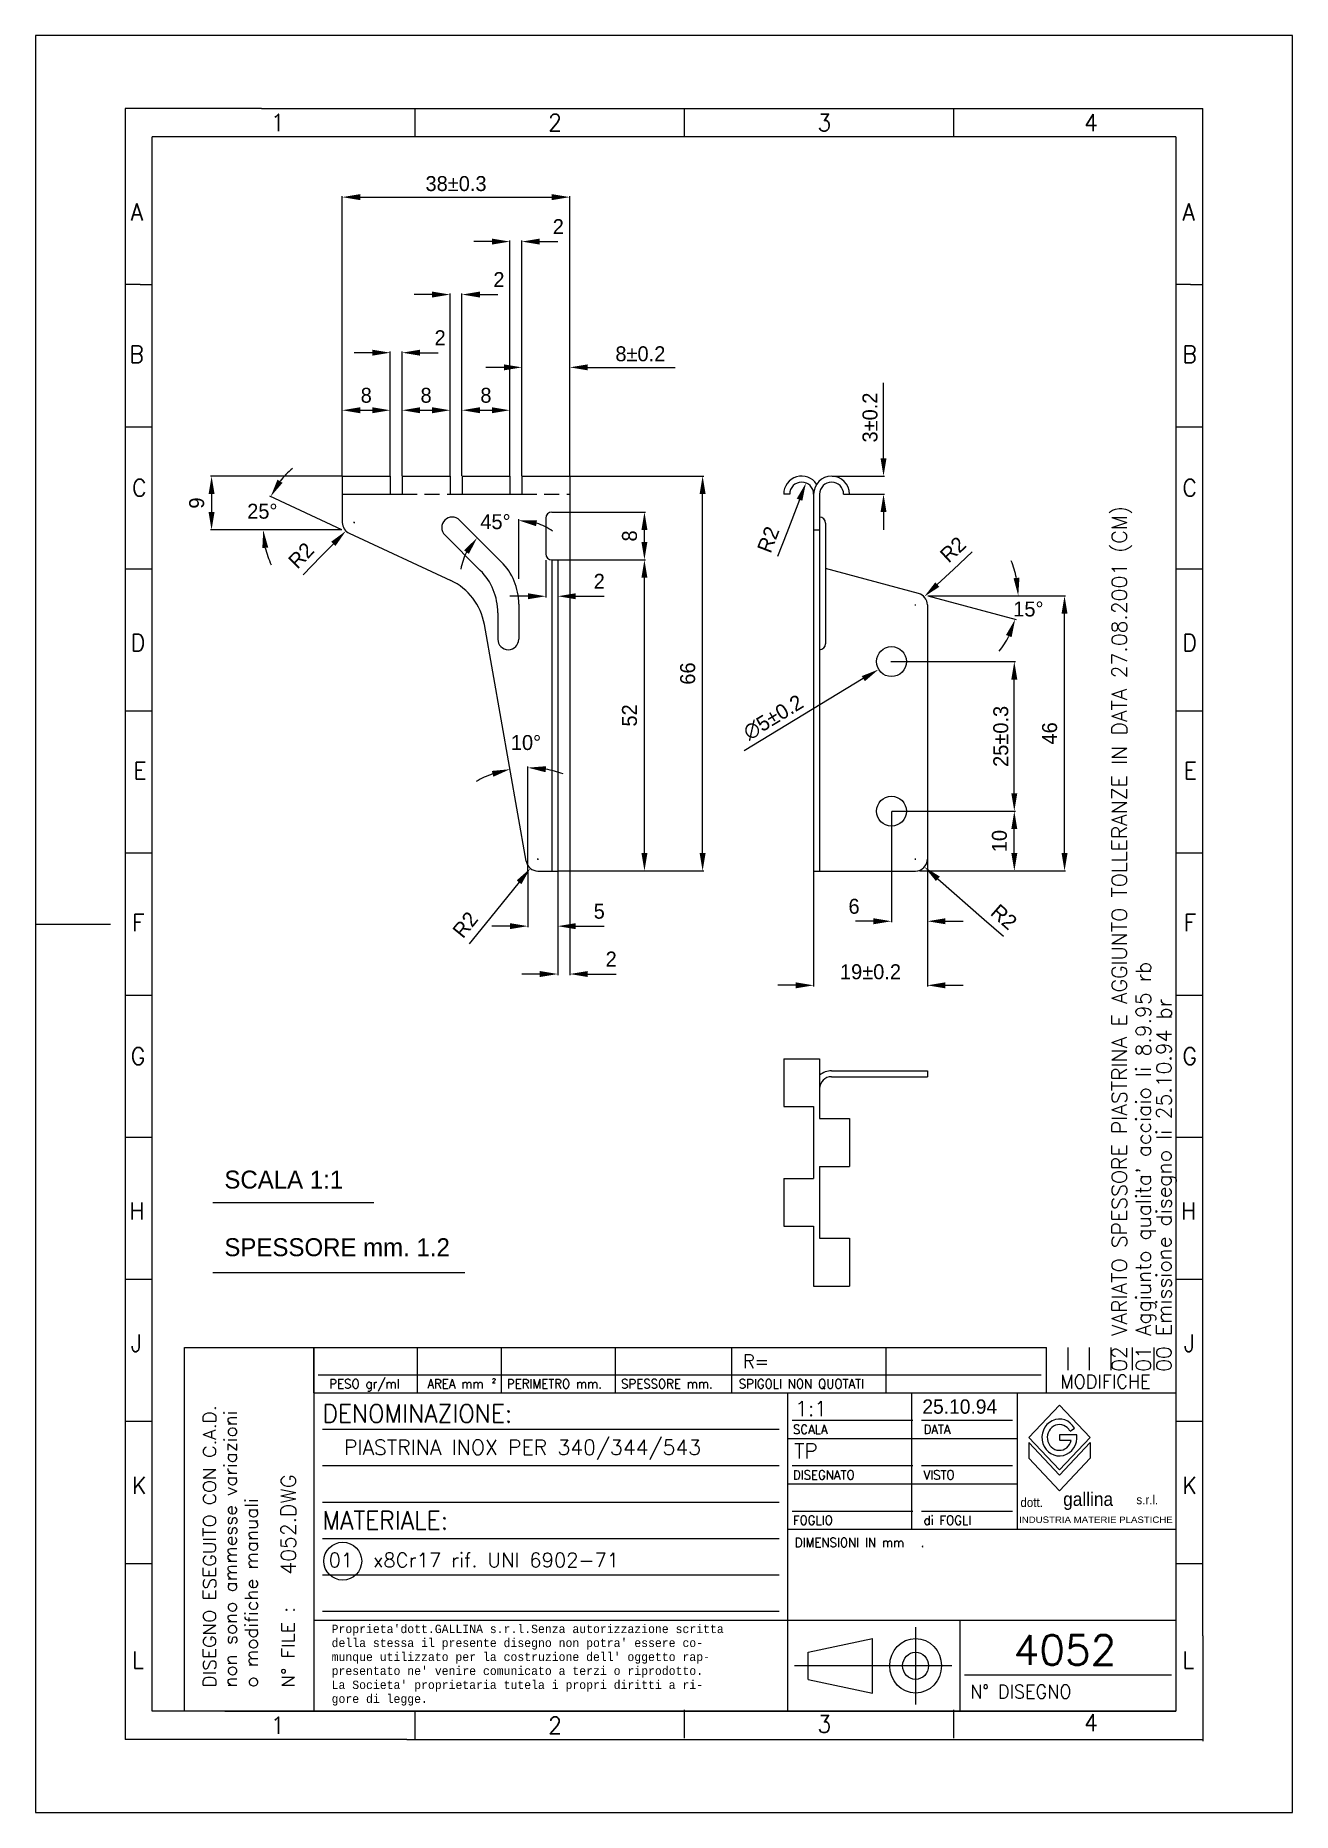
# Model space of a CAD drawing. Extents: x 0 to 210, y 0 to 297.
import ezdxf
from ezdxf.enums import TextEntityAlignment as Align

# ---------------------------------------------------------------- set-up
doc = ezdxf.new("R2010")
doc.units = 0
doc.header["$LTSCALE"] = 10
doc.header["$MEASUREMENT"] = 0
doc.linetypes.add('HIDDEN', pattern=[0.375, 0.25, -0.125])
doc.layers.get('0').update_dxf_attribs({"linetype": 'CONTINUOUS'})
doc.layers.get('DEFPOINTS').update_dxf_attribs({"linetype": 'CONTINUOUS'})
doc.layers.add('Q', color=2, linetype='CONTINUOUS')
doc.layers.add('TAB', color=2, linetype='CONTINUOUS')
doc.styles.add('MONOTXT', font='monotxt')
doc.styles.add('ROMANS', font='romans')
doc.dimstyles.get("Standard").update_dxf_attribs({"dimtxt": 2.5, "dimasz": 3, "dimexe": 0.18, "dimexo": 0.0625, "dimgap": 0.09, "dimtad": 1, "dimdec": 4, "dimdsep": 46, "dimtxsty": 'Standard', "dimcen": 0.09, "dimadec": 0, "dimazin": 0, "dimtfac": 0.072, "dimtdec": 4, "dimtofl": 0, "dimtmove": 0, "dimatfit": 3, "dimfxl": 0, "dimtolj": 1, "dimtzin": 0, "dimarcsym": 0})

# ---------------------------------------------------------------- blocks, each defined once
blk = doc.blocks.new('TABGALM')
for p, q in [((-230, 0), (-230, 80)), ((-230, 80), (-200, 80)), ((-200, 80), (-200, 0)), ((0, 80), (0, 0)), ((0, 0), (-230, 0))]:
    blk.add_line(p, q)
at = {"layer": 'TAB'}
for p, q in [((-200, 80), (-30, 80)), ((-200, 70), (-200, 79.93)), ((-175.98, 70), (-175.98, 80)), ((-156.49, 70), (-156.49, 80)), ((-130.04, 70), (-130.04, 80)), ((-103.01, 70), (-103.01, 80)), ((-67.2, 70), (-67.2, 80)), ((-30, 70), (-30, 80)), ((-30, 70), (-30, 80)), ((-25, 75), (-25, 80)), ((-20, 75), (-20, 80)), ((-15, 75), (-15, 80)), ((-10, 75), (-10, 80)), ((-5, 75), (-5, 80)), ((-199, 74), (-31.19, 74)), ((-200, 70), (-30, 70)), ((-200, 70), (0, 70)), ((-90, 0), (-90, 70)), ((-61.25, 40), (-61.25, 70)), ((-36.73, 40), (-36.73, 70)), ((-89, 64), (-61, 64)), ((-59, 64), (-37.91, 64)), ((-198, 62), (-92, 62)), ((-90, 60), (-36.91, 60)), ((-34.11, 60.2), (-26.99, 53.08)), ((-34.11, 59.06), (-34.11, 55.62)), ((-34.11, 59.06), (-26.99, 51.93)), ((-22.94, 60.75), (-26.99, 60.75)), ((-26.99, 60.75), (-26.99, 59.65)), ((-26.99, 53.08), (-19.86, 60.2)), ((-24.23, 59.54), (-26.99, 59.54)), ((-26.99, 51.93), (-19.86, 59.06)), ((-24.53, 61.62), (-23.48, 62.22)), ((-19.86, 59.06), (-19.86, 55.62)), ((-34.11, 55.62), (-26.99, 48.5)), ((-26.99, 48.5), (-19.86, 55.62)), ((-198, 54), (-92, 54)), ((-89, 54), (-61, 54)), ((-59, 54), (-37.91, 54)), ((-90, 50), (-36.91, 50)), ((-198, 46), (-92, 46)), ((-89, 44), (-61, 44)), ((-59, 44), (-37.91, 44)), ((-90, 40), (0, 40)), ((-198, 38), (-92, 38)), ((-198, 30), (-92, 30)), ((-200, 20), (0, 20)), ((-198, 22), (-92, 22)), ((-50, 0), (-50, 20)), ((-85.33, 13), (-70.33, 16)), ((-70.33, 4), (-70.33, 16)), ((-60.37, 18.5), (-60.37, 1.5)), ((-85.33, 7), (-85.33, 13)), ((-51.93, 10), (-88.43, 10)), ((-49, 8), (-1, 8)), ((-85.33, 7), (-70.33, 4))]:
    blk.add_line(p, q, dxfattribs=at)
blk.add_lwpolyline([(-26.99, 53.08), (-19.86, 60.2), (-26.99, 67.32), (-34.11, 60.2)], close=True, dxfattribs=at)
for radius in [6, 3]:
    blk.add_circle((-60.37, 10), radius, dxfattribs=at)
for radius, end in [(4.05, 7.7916), (2.83, 346.4143)]:
    blk.add_arc((-26.99, 60.2), radius, 29.9467, end, dxfattribs=at)
at = {"style": 'ROMANS'}
blk.add_text('R=', height=3, dxfattribs=at).set_placement((-100.4, 75.45))
at = {"layer": 'TAB'}
for s, height, style, p in [('PESO gr/ml', 2, 'ROMANS', (-196.41, 71)), ('AREA mm', 2, 'ROMANS', (-173.66, 71)), ('2', 1, 'ROMANS', (-158.64, 72.18)), ('PERIMETRO mm.', 2, 'ROMANS', (-155.19, 71)), ('SPESSORE mm.', 2, 'ROMANS', (-128.71, 71)), ('SPIGOLI NON QUOTATI', 2, 'ROMANS', (-101.41, 71)), ('MODIFICHE', 3, 'ROMANS', (-26.79, 71)), ('DENOMINAZIONE:', 4, 'ROMANS', (-198, 63.47)), ('SCALA', 2, 'ROMANS', (-88.83, 61)), ('DATA', 2, 'ROMANS', (-58.52, 61)), ('DISEGNATO', 2, 'ROMANS', (-88.83, 50.97)), ('VISTO', 2, 'ROMANS', (-58.52, 50.97)), ('MATERIALE:', 4, 'ROMANS', (-198, 39.96)), ('FOGLIO', 2, 'ROMANS', (-88.83, 41)), ('di FOGLI', 2, 'ROMANS', (-58.52, 41)), ('DIMENSIONI IN mm', 2, 'ROMANS', (-88.39, 36.11)), ('.', 2, 'ROMANS', (-59.16, 36.12)), ("della stessa il presente disegno non potra' essere co-", 1.8444, 'MONOTXT', (-195.88, 14.11)), ("Proprieta'dott.GALLINA s.r.l.Senza autorizzazione scritta", 1.8444, 'MONOTXT', (-195.88, 17.18)), ("munque utilizzato per la costruzione dell' oggetto rap-", 1.8444, 'MONOTXT', (-195.88, 11.03)), ("presentato ne' venire comunicato a terzi o riprodotto.", 1.8444, 'MONOTXT', (-195.88, 7.96)), ("La Societa' proprietaria tutela i propri diritti a ri-", 1.8444, 'MONOTXT', (-195.88, 4.88)), ('N%%D DISEGNO', 3, 'ROMANS', (-47.71, 2.82)), ('gore di legge.', 1.8444, 'MONOTXT', (-195.88, 1.81))]:
    blk.add_text(s, height=height, dxfattribs=dict(at, style=style)).set_placement(p)
at = {"layer": 'TAB', "style": 'ROMANS'}
for s, p in [('DISEGNO ESEGUITO CON C.A.D.', (-222.71, 5.19)), ('non sono ammesse variazioni', (-217.85, 5.19)), ('o modifiche manuali', (-212.99, 5.19)), ('N%%d FILE :', (-204.47, 5.19))]:
    blk.add_text(s, height=3, rotation=90, dxfattribs=at).set_placement(p)
at = {"layer": 'TAB'}
for s, height, p in [('dott.      ', 2, (-36.03, 44.91)), ('gallina', 3, (-26.13, 45.15)), ('s.r.l.  ', 2, (-9.12, 45.51))]:
    blk.add_text(s, height=height, dxfattribs=at).set_placement(p)
blk.add_text('INDUSTRIA MATERIE PLASTICHE', height=1.407, dxfattribs=at).set_placement((-36.35, 41.41), (-0.7, 41.41), align=Align.ALIGNED)
blk = doc.blocks.new('SQ-A4')
for p, q in [((30.25, 292), (5, 292)), ((10.25, 292), (5, 292)), ((5, 292), (5, 5)), ((30.25, 292), (205, 292)), ((58.75, 292), (58.75, 287)), ((108.75, 292), (108.75, 287)), ((158.75, 292), (158.75, 287)), ((205, 23.25), (205, 292)), ((10, 10), (10, 287)), ((200, 287), (10, 287)), ((200, 287), (200, 10)), ((7.75, 261), (5, 261)), ((7.75, 261), (10, 261)), ((202.75, 261), (200, 261)), ((202.75, 261), (205, 261)), ((5, 236), (10, 236)), ((200, 236), (205, 236)), ((5, 211), (10, 211)), ((200, 211), (205, 211)), ((5, 186), (10, 186)), ((200, 186), (205, 186)), ((5, 161), (10, 161)), ((200, 161), (205, 161)), ((5, 136), (10, 136)), ((200, 136), (205, 136)), ((5, 111), (10, 111)), ((200, 111), (205, 111)), ((5, 86), (10, 86)), ((5, 86), (9.75, 86)), ((200, 86), (205, 86)), ((5, 61), (10, 61)), ((200, 61), (205, 61)), ((5, 36), (10, 36)), ((200, 36), (205, 36)), ((205, 23.25), (205, 4.75)), ((23.5, 10), (10, 10)), ((23.5, 10), (200, 10)), ((58.75, 10), (58.75, 5)), ((108.75, 10.25), (108.75, 5.25)), ((158.75, 10.25), (158.75, 5.25)), ((47.75, 5), (5, 5)), ((57.25, 5), (47.75, 5)), ((57.25, 5), (205, 5))]:
    blk.add_line(p, q)
at = {"xscale": 0.8, "yscale": 0.8, "zscale": 0.8}
blk.add_blockref('TABGALM', (200, 10), dxfattribs=at)
at = {"layer": 'Q', "style": 'ROMANS'}
for s, p in [('1', (32, 288)), ('2', (83.5, 288)), ('3', (133.5, 288)), ('4', (183, 288)), ('A', (6, 272.25)), ('A', (201.25, 272.25)), ('B', (5.75, 247.25)), ('B', (201.25, 247.25)), ('C', (6.25, 223.75)), ('C', (201.25, 223.75)), ('D', (6, 196.5)), ('D', (201.25, 196.5)), ('E', (6.5, 174)), ('E', (201.5, 174)), ('F', (6.25, 147.25)), ('F', (201.5, 147.25)), ('G', (6, 123.75)), ('G', (201.25, 123.75)), ('H', (5.75, 96.5)), ('H', (201, 96.5)), ('J', (6, 73.25)), ('J', (201.5, 73.25)), ('K', (6.25, 48.25)), ('K', (201.25, 48.25)), ('L', (6.25, 17.5)), ('L', (201.25, 17.5)), ('4', (183, 6.5)), ('1', (32, 6)), ('2', (83.5, 6)), ('3', (133.5, 6.25))]:
    blk.add_text(s, height=3, dxfattribs=at).set_placement(p)
blk = doc.blocks.new('*D13')
at = {"color": 0, "linetype": 'ByBlock'}
blk.add_line((80.74, 209.49), (80.74, 219.45), dxfattribs=at)
for start, end in [(54.9065, 72.4533), (152.5513, 170.098)]:
    blk.add_arc((80.74, 209.43), 9.83, start, end, dxfattribs=at)
for points in [[(83.62, 218.31), (83.78, 219.3), (80.74, 219.27)], [(71.61, 214.26), (72.41, 213.67), (73.78, 216.39)]]:
    blk.add_solid(points, dxfattribs=at)
at = {"layer": 'DEFPOINTS', "color": 0, "linetype": 'ByBlock'}
for p in [(70.86, 219.31), (78.75, 219.06), (77.81, 212.36), (80.74, 205.29), (80.74, 199.41)]:
    blk.add_point(p, dxfattribs=at)
at = {"color": 0, "linetype": 'ByBlock'}
blk.add_text('45%%d', height=2.5, dxfattribs=at).set_placement((76.84, 219.06), align=Align.MIDDLE_CENTER)
blk = doc.blocks.new('*D12')
at = {"color": 0, "linetype": 'ByBlock'}
blk.add_line((82.25, 168.19), (82.25, 178.12), dxfattribs=at)
for start, end in [(109.9629, 119.9259), (70.0741, 80.0371)]:
    blk.add_arc((82.25, 160.67), 17.27, start, end, dxfattribs=at)
for points in [[(76.23, 177.39), (76.49, 176.42), (79.26, 177.68)], [(85.2, 177.18), (85.29, 178.18), (82.25, 177.94)]]:
    blk.add_solid(points, dxfattribs=at)
at = {"layer": 'DEFPOINTS', "color": 0, "linetype": 'ByBlock'}
for p in [(74.99, 201.9), (81.81, 177.94), (82.25, 168.13), (82.25, 160.67), (82.25, 160.67)]:
    blk.add_point(p, dxfattribs=at)
at = {"color": 0, "linetype": 'ByBlock'}
blk.add_text('10%%d', height=2.5, dxfattribs=at).set_placement((81.94, 182.14), align=Align.MIDDLE_CENTER)
blk = doc.blocks.new('*D11')
at = {"color": 0, "linetype": 'ByBlock'}
for p, q in [((89.25, 220.6), (89.25, 143.27)), ((87.25, 160.6), (87.25, 143.27)), ((84.25, 143.45), (81.25, 143.45)), ((92.25, 143.45), (95.25, 143.45)), ((95.25, 143.45), (97.01, 143.45))]:
    blk.add_line(p, q, dxfattribs=at)
for points in [[(84.25, 143.95), (84.25, 142.95), (87.25, 143.45)], [(92.25, 143.95), (92.25, 142.95), (89.25, 143.45)]]:
    blk.add_solid(points, dxfattribs=at)
at = {"layer": 'DEFPOINTS', "color": 0, "linetype": 'ByBlock'}
for p in [(89.25, 220.67), (87.25, 160.67), (89.25, 143.45)]:
    blk.add_point(p, dxfattribs=at)
at = {"color": 0, "linetype": 'ByBlock'}
blk.add_text('2', height=2.5, dxfattribs=at).set_placement((96.18, 145.95), align=Align.MIDDLE_CENTER)
blk = doc.blocks.new('*D10')
at = {"color": 0, "linetype": 'ByBlock'}
for p, q in [((82.25, 160.6), (82.25, 151.27)), ((87.25, 160.6), (87.25, 151.27)), ((79.25, 151.45), (76.25, 151.45)), ((90.25, 151.45), (93.25, 151.45)), ((93.25, 151.45), (95.01, 151.45))]:
    blk.add_line(p, q, dxfattribs=at)
for points in [[(79.25, 151.95), (79.25, 150.95), (82.25, 151.45)], [(90.25, 151.95), (90.25, 150.95), (87.25, 151.45)]]:
    blk.add_solid(points, dxfattribs=at)
at = {"layer": 'DEFPOINTS', "color": 0, "linetype": 'ByBlock'}
for p in [(82.25, 160.67), (87.25, 160.67), (87.25, 151.45)]:
    blk.add_point(p, dxfattribs=at)
at = {"color": 0, "linetype": 'ByBlock'}
blk.add_text('5', height=2.5, dxfattribs=at).set_placement((94.18, 153.95), align=Align.MIDDLE_CENTER)
blk = doc.blocks.new('*D9')
at = {"color": 0, "linetype": 'ByBlock'}
for p, q in [((85.25, 212.6), (85.25, 206.41)), ((87.25, 212.6), (87.25, 206.41)), ((82.25, 206.59), (79.25, 206.59)), ((90.25, 206.59), (93.25, 206.59)), ((93.25, 206.59), (95.01, 206.59))]:
    blk.add_line(p, q, dxfattribs=at)
for points in [[(82.25, 207.09), (82.25, 206.09), (85.25, 206.59)], [(90.25, 207.09), (90.25, 206.09), (87.25, 206.59)]]:
    blk.add_solid(points, dxfattribs=at)
at = {"layer": 'DEFPOINTS', "color": 0, "linetype": 'ByBlock'}
for p in [(85.25, 212.67), (87.25, 212.67), (87.25, 206.59)]:
    blk.add_point(p, dxfattribs=at)
at = {"color": 0, "linetype": 'ByBlock'}
blk.add_text('2', height=2.5, dxfattribs=at).set_placement((94.18, 209.09), align=Align.MIDDLE_CENTER)
blk = doc.blocks.new('*D27')
at = {"color": 0, "linetype": 'ByBlock'}
for p, q in [((51.25, 223.42), (51.25, 270.17)), ((54.25, 269.99), (86.25, 269.99)), ((89.25, 223.42), (89.25, 270.17))]:
    blk.add_line(p, q, dxfattribs=at)
for points in [[(54.25, 270.49), (54.25, 269.49), (51.25, 269.99)], [(86.25, 270.49), (86.25, 269.49), (89.25, 269.99)]]:
    blk.add_solid(points, dxfattribs=at)
at = {"layer": 'DEFPOINTS', "color": 0, "linetype": 'ByBlock'}
for p in [(89.25, 269.99), (51.25, 223.36), (89.25, 223.36)]:
    blk.add_point(p, dxfattribs=at)
at = {"color": 0, "linetype": 'ByBlock', "insert": (70.25, 272.24), "char_height": 2.5, "attachment_point": 5}
blk.add_mtext('\\A1;{38±0.3}', dxfattribs=at)
blk = doc.blocks.new('*D5')
at = {"color": 0, "linetype": 'ByBlock'}
for p, q in [((76.25, 251.06), (73.25, 251.06)), ((79.25, 211.92), (79.25, 251.24)), ((81.25, 211.92), (81.25, 251.24)), ((84.25, 251.06), (87.25, 251.06))]:
    blk.add_line(p, q, dxfattribs=at)
for points in [[(76.25, 251.56), (76.25, 250.56), (79.25, 251.06)], [(84.25, 251.56), (84.25, 250.56), (81.25, 251.06)]]:
    blk.add_solid(points, dxfattribs=at)
at = {"layer": 'DEFPOINTS', "color": 0, "linetype": 'ByBlock'}
for p in [(81.25, 251.06), (79.25, 211.86), (81.25, 211.86)]:
    blk.add_point(p, dxfattribs=at)
at = {"color": 0, "linetype": 'ByBlock'}
blk.add_text('2', height=2.5, dxfattribs=at).set_placement((87.34, 253.56), align=Align.MIDDLE_CENTER)
blk = doc.blocks.new('*D28')
at = {"color": 0, "linetype": 'ByBlock'}
for p, q in [((78.25, 241.54), (75.25, 241.54)), ((81.25, 223.42), (81.25, 241.72)), ((89.25, 223.42), (89.25, 241.72)), ((92.25, 241.54), (106.84, 241.54))]:
    blk.add_line(p, q, dxfattribs=at)
for points in [[(78.25, 242.04), (78.25, 241.04), (81.25, 241.54)], [(92.25, 242.04), (92.25, 241.04), (89.25, 241.54)]]:
    blk.add_solid(points, dxfattribs=at)
at = {"layer": 'DEFPOINTS', "color": 0, "linetype": 'ByBlock'}
for p in [(89.25, 241.54), (81.25, 223.36), (89.25, 223.36)]:
    blk.add_point(p, dxfattribs=at)
at = {"color": 0, "linetype": 'ByBlock', "insert": (101.05, 243.79), "char_height": 2.5, "attachment_point": 5}
blk.add_mtext('\\A1;{8±0.2}', dxfattribs=at)
blk = doc.blocks.new('*D15')
at = {"color": 0, "linetype": 'ByBlock'}
for p, q in [((51.2, 217.69), (39.12, 223.33)), ((51.19, 217.67), (37.86, 217.67))]:
    blk.add_line(p, q, dxfattribs=at)
for start, end in [(128.925, 141.9625), (193.0375, 206.075)]:
    blk.add_arc((51.25, 217.67), 13.21, start, end, dxfattribs=at)
for points in [[(41.27, 225.55), (40.42, 226.07), (39.28, 223.25)], [(37.89, 214.63), (38.88, 214.74), (38.04, 217.67)]]:
    blk.add_solid(points, dxfattribs=at)
at = {"layer": 'DEFPOINTS', "color": 0, "linetype": 'ByBlock'}
for p in [(38.66, 221.65), (51.25, 217.67), (51.25, 217.67), (55.77, 217.67), (69.36, 209.22)]:
    blk.add_point(p, dxfattribs=at)
at = {"color": 0, "linetype": 'ByBlock'}
blk.add_text('25%%d', height=2.5, dxfattribs=at).set_placement((37.89, 220.81), align=Align.MIDDLE_CENTER)
blk = doc.blocks.new('*D14')
at = {"color": 0, "linetype": 'ByBlock'}
for p, q in [((51.19, 226.67), (29.23, 226.67)), ((29.41, 223.67), (29.41, 220.67)), ((51.19, 217.67), (29.23, 217.67))]:
    blk.add_line(p, q, dxfattribs=at)
for points in [[(28.91, 223.67), (29.91, 223.67), (29.41, 226.67)], [(28.91, 220.67), (29.91, 220.67), (29.41, 217.67)]]:
    blk.add_solid(points, dxfattribs=at)
at = {"layer": 'DEFPOINTS', "color": 0, "linetype": 'ByBlock'}
for p in [(51.25, 226.67), (29.41, 217.67), (51.25, 217.67)]:
    blk.add_point(p, dxfattribs=at)
at = {"color": 0, "linetype": 'ByBlock'}
blk.add_text('9', height=2.5, rotation=90, dxfattribs=at).set_placement((26.91, 222.17), align=Align.MIDDLE_CENTER)
blk = doc.blocks.new('*D24')
at = {"color": 0, "linetype": 'ByBlock'}
for p, q in [((53.16, 218.94), (53.34, 218.94)), ((53.25, 218.85), (53.25, 219.03)), ((49.76, 215.36), (47.67, 213.22)), ((47.67, 213.22), (44.69, 210.17))]:
    blk.add_line(p, q, dxfattribs=at)
blk.add_solid([(50.12, 215.01), (49.4, 215.71), (51.86, 217.51)], dxfattribs=at)
at = {"layer": 'DEFPOINTS', "color": 0, "linetype": 'ByBlock'}
for p in [(51.86, 217.51), (53.25, 218.94)]:
    blk.add_point(p, dxfattribs=at)
at = {"color": 0, "linetype": 'ByBlock'}
blk.add_text('R2', height=2.5, rotation=45.6851, dxfattribs=at).set_placement((44.36, 213.41), align=Align.MIDDLE_CENTER)
blk = doc.blocks.new('*D23')
at = {"color": 0, "linetype": 'ByBlock'}
for p, q in [((83.84, 162.67), (84.02, 162.67)), ((83.93, 162.58), (83.93, 162.76)), ((80.78, 158.79), (75.1, 151.8)), ((75.1, 151.8), (72.42, 148.5))]:
    blk.add_line(p, q, dxfattribs=at)
blk.add_solid([(81.17, 158.47), (80.39, 159.1), (82.67, 161.11)], dxfattribs=at)
at = {"layer": 'DEFPOINTS', "color": 0, "linetype": 'ByBlock'}
for p in [(82.67, 161.11), (83.93, 162.67)]:
    blk.add_point(p, dxfattribs=at)
at = {"color": 0, "linetype": 'ByBlock'}
blk.add_text('R2', height=2.5, rotation=50.9038, dxfattribs=at).set_placement((71.79, 151.69), align=Align.MIDDLE_CENTER)
blk = doc.blocks.new('*D4')
at = {"color": 0, "linetype": 'ByBlock'}
for p, q in [((66.25, 242.21), (63.25, 242.21)), ((69.25, 211.92), (69.25, 242.39)), ((71.25, 211.92), (71.25, 242.39)), ((74.25, 242.21), (77.25, 242.21))]:
    blk.add_line(p, q, dxfattribs=at)
for points in [[(66.25, 242.71), (66.25, 241.71), (69.25, 242.21)], [(74.25, 242.71), (74.25, 241.71), (71.25, 242.21)]]:
    blk.add_solid(points, dxfattribs=at)
at = {"layer": 'DEFPOINTS', "color": 0, "linetype": 'ByBlock'}
for p in [(71.25, 242.21), (69.25, 211.86), (71.25, 211.86)]:
    blk.add_point(p, dxfattribs=at)
at = {"color": 0, "linetype": 'ByBlock'}
blk.add_text('2', height=2.5, dxfattribs=at).set_placement((77.42, 244.71), align=Align.MIDDLE_CENTER)
blk = doc.blocks.new('*D3')
at = {"color": 0, "linetype": 'ByBlock'}
for p, q in [((56.25, 232.49), (53.25, 232.49)), ((59.25, 211.92), (59.25, 232.67)), ((61.25, 211.92), (61.25, 232.67)), ((64.25, 232.49), (67.25, 232.49))]:
    blk.add_line(p, q, dxfattribs=at)
for points in [[(56.25, 232.99), (56.25, 231.99), (59.25, 232.49)], [(64.25, 232.99), (64.25, 231.99), (61.25, 232.49)]]:
    blk.add_solid(points, dxfattribs=at)
at = {"layer": 'DEFPOINTS', "color": 0, "linetype": 'ByBlock'}
for p in [(61.25, 232.49), (59.25, 211.86), (61.25, 211.86)]:
    blk.add_point(p, dxfattribs=at)
at = {"color": 0, "linetype": 'ByBlock'}
blk.add_text('2', height=2.5, dxfattribs=at).set_placement((67.6, 234.99), align=Align.MIDDLE_CENTER)
blk = doc.blocks.new('*D1')
at = {"color": 0, "linetype": 'ByBlock'}
for p, q in [((61.25, 211.92), (61.25, 223.05)), ((64.25, 222.87), (66.25, 222.87)), ((69.25, 211.92), (69.25, 223.05))]:
    blk.add_line(p, q, dxfattribs=at)
for points in [[(64.25, 223.37), (64.25, 222.37), (61.25, 222.87)], [(66.25, 223.37), (66.25, 222.37), (69.25, 222.87)]]:
    blk.add_solid(points, dxfattribs=at)
at = {"layer": 'DEFPOINTS', "color": 0, "linetype": 'ByBlock'}
for p in [(69.25, 222.87), (61.25, 211.86), (69.25, 211.86)]:
    blk.add_point(p, dxfattribs=at)
at = {"color": 0, "linetype": 'ByBlock'}
blk.add_text('8', height=2.5, dxfattribs=at).set_placement((65.25, 225.37), align=Align.MIDDLE_CENTER)
blk = doc.blocks.new('*D0')
at = {"color": 0, "linetype": 'ByBlock'}
for p, q in [((51.25, 211.92), (51.25, 223.05)), ((54.25, 222.87), (56.25, 222.87)), ((59.25, 211.92), (59.25, 223.05))]:
    blk.add_line(p, q, dxfattribs=at)
for points in [[(54.25, 223.37), (54.25, 222.37), (51.25, 222.87)], [(56.25, 223.37), (56.25, 222.37), (59.25, 222.87)]]:
    blk.add_solid(points, dxfattribs=at)
at = {"layer": 'DEFPOINTS', "color": 0, "linetype": 'ByBlock'}
for p in [(59.25, 222.87), (51.25, 211.86), (59.25, 211.86)]:
    blk.add_point(p, dxfattribs=at)
at = {"color": 0, "linetype": 'ByBlock'}
blk.add_text('8', height=2.5, dxfattribs=at).set_placement((55.25, 225.37), align=Align.MIDDLE_CENTER)
blk = doc.blocks.new('*D2')
at = {"color": 0, "linetype": 'ByBlock'}
for p, q in [((71.25, 211.92), (71.25, 223.05)), ((74.25, 222.87), (76.25, 222.87)), ((79.25, 211.92), (79.25, 223.05))]:
    blk.add_line(p, q, dxfattribs=at)
for points in [[(74.25, 223.37), (74.25, 222.37), (71.25, 222.87)], [(76.25, 223.37), (76.25, 222.37), (79.25, 222.87)]]:
    blk.add_solid(points, dxfattribs=at)
at = {"layer": 'DEFPOINTS', "color": 0, "linetype": 'ByBlock'}
for p in [(79.25, 222.87), (71.25, 211.86), (79.25, 211.86)]:
    blk.add_point(p, dxfattribs=at)
at = {"color": 0, "linetype": 'ByBlock'}
blk.add_text('8', height=2.5, dxfattribs=at).set_placement((75.25, 225.37), align=Align.MIDDLE_CENTER)
blk = doc.blocks.new('*D20')
at = {"color": 0, "linetype": 'ByBlock'}
for p, q in [((154.95, 162.67), (155.13, 162.67)), ((155.04, 162.58), (155.04, 162.76)), ((158.8, 159.37), (166.56, 152.56)), ((166.56, 152.56), (169.76, 149.75))]:
    blk.add_line(p, q, dxfattribs=at)
blk.add_solid([(158.47, 158.99), (159.13, 159.74), (156.55, 161.35)], dxfattribs=at)
at = {"layer": 'DEFPOINTS', "color": 0, "linetype": 'ByBlock'}
for p in [(155.04, 162.67), (156.55, 161.35)]:
    blk.add_point(p, dxfattribs=at)
at = {"color": 0, "linetype": 'ByBlock'}
blk.add_text('R2', height=2.5, rotation=318.7123, dxfattribs=at).set_placement((169.84, 153), align=Align.MIDDLE_CENTER)
blk = doc.blocks.new('*D16')
at = {"color": 0, "linetype": 'ByBlock'}
for p, q in [((157.1, 206.65), (171.89, 202.69)), ((157.11, 206.67), (172.41, 206.67))]:
    blk.add_line(p, q, dxfattribs=at)
for start, end in [(11.3385, 22.677), (322.323, 333.6615)]:
    blk.add_arc((157.04, 206.67), 15.18, start, end, dxfattribs=at)
for points in [[(172.43, 209.7), (171.44, 209.6), (172.23, 206.67)], [(170.18, 200.11), (171.12, 199.75), (171.71, 202.74)]]:
    blk.add_solid(points, dxfattribs=at)
at = {"layer": 'DEFPOINTS', "color": 0, "linetype": 'ByBlock'}
for p in [(140.04, 211.22), (152.85, 206.67), (157.04, 206.67), (157.04, 206.67), (172.08, 204.56)]:
    blk.add_point(p, dxfattribs=at)
at = {"color": 0, "linetype": 'ByBlock'}
blk.add_text('15%%d', height=2.5, dxfattribs=at).set_placement((173.92, 204.46), align=Align.MIDDLE_CENTER)
blk = doc.blocks.new('*D17')
at = {"color": 0, "linetype": 'ByBlock'}
for p, q in [((157.11, 206.67), (180.14, 206.67)), ((179.96, 163.67), (179.96, 203.67)), ((155.73, 160.67), (180.14, 160.67))]:
    blk.add_line(p, q, dxfattribs=at)
for points in [[(179.46, 203.67), (180.46, 203.67), (179.96, 206.67)], [(179.46, 163.67), (180.46, 163.67), (179.96, 160.67)]]:
    blk.add_solid(points, dxfattribs=at)
at = {"layer": 'DEFPOINTS', "color": 0, "linetype": 'ByBlock'}
for p in [(157.04, 206.67), (179.96, 206.67), (155.67, 160.67)]:
    blk.add_point(p, dxfattribs=at)
at = {"color": 0, "linetype": 'ByBlock'}
blk.add_text('46', height=2.5, rotation=90, dxfattribs=at).set_placement((177.46, 183.67), align=Align.MIDDLE_CENTER)
blk = doc.blocks.new('*D30')
at = {"color": 0, "linetype": 'ByBlock'}
for p, q in [((151.11, 192.36), (171.75, 192.36)), ((171.57, 170.36), (171.57, 189.36)), ((151.11, 167.36), (171.75, 167.36))]:
    blk.add_line(p, q, dxfattribs=at)
for points in [[(171.07, 189.36), (172.07, 189.36), (171.57, 192.36)], [(171.07, 170.36), (172.07, 170.36), (171.57, 167.36)]]:
    blk.add_solid(points, dxfattribs=at)
at = {"layer": 'DEFPOINTS', "color": 0, "linetype": 'ByBlock'}
for p in [(151.04, 192.36), (171.57, 192.36), (151.04, 167.36)]:
    blk.add_point(p, dxfattribs=at)
at = {"color": 0, "linetype": 'ByBlock', "insert": (169.32, 179.86), "char_height": 2.5, "attachment_point": 5, "rotation": 90}
blk.add_mtext('\\A1;{25±0.3}', dxfattribs=at)
blk = doc.blocks.new('*D18')
at = {"color": 0, "linetype": 'ByBlock'}
for p, q in [((151.11, 170.67), (171.75, 170.67)), ((171.57, 163.67), (171.57, 167.67)), ((155.73, 160.67), (171.75, 160.67))]:
    blk.add_line(p, q, dxfattribs=at)
for points in [[(171.07, 167.67), (172.07, 167.67), (171.57, 170.67)], [(171.07, 163.67), (172.07, 163.67), (171.57, 160.67)]]:
    blk.add_solid(points, dxfattribs=at)
at = {"layer": 'DEFPOINTS', "color": 0, "linetype": 'ByBlock'}
for p in [(151.04, 170.67), (171.57, 170.67), (155.67, 160.67)]:
    blk.add_point(p, dxfattribs=at)
at = {"color": 0, "linetype": 'ByBlock'}
blk.add_text('10', height=2.5, rotation=90, dxfattribs=at).set_placement((169.07, 165.67), align=Align.MIDDLE_CENTER)
blk = doc.blocks.new('*D29')
at = {"color": 0, "linetype": 'ByBlock'}
for p, q in [((149.72, 226.36), (149.72, 238.94)), ((141.11, 223.36), (149.9, 223.36)), ((144.11, 220.36), (149.9, 220.36)), ((149.72, 217.36), (149.72, 214.36))]:
    blk.add_line(p, q, dxfattribs=at)
for points in [[(149.22, 226.36), (150.22, 226.36), (149.72, 223.36)], [(149.22, 217.36), (150.22, 217.36), (149.72, 220.36)]]:
    blk.add_solid(points, dxfattribs=at)
at = {"layer": 'DEFPOINTS', "color": 0, "linetype": 'ByBlock'}
for p in [(141.04, 223.36), (144.04, 220.36), (149.72, 220.36)]:
    blk.add_point(p, dxfattribs=at)
at = {"color": 0, "linetype": 'ByBlock', "insert": (147.47, 233.15), "char_height": 2.5, "attachment_point": 5, "rotation": 90}
blk.add_mtext('\\A1;{3±0.2}', dxfattribs=at)
blk = doc.blocks.new('*D8')
at = {"color": 0, "linetype": 'ByBlock'}
for p, q in [((89.32, 226.67), (111.63, 226.67)), ((111.45, 163.67), (111.45, 223.67)), ((87.32, 160.67), (111.63, 160.67))]:
    blk.add_line(p, q, dxfattribs=at)
for points in [[(110.95, 223.67), (111.95, 223.67), (111.45, 226.67)], [(110.95, 163.67), (111.95, 163.67), (111.45, 160.67)]]:
    blk.add_solid(points, dxfattribs=at)
at = {"layer": 'DEFPOINTS', "color": 0, "linetype": 'ByBlock'}
for p in [(89.25, 226.67), (111.45, 226.67), (87.25, 160.67)]:
    blk.add_point(p, dxfattribs=at)
at = {"color": 0, "linetype": 'ByBlock'}
blk.add_text('66', height=2.5, rotation=90, dxfattribs=at).set_placement((108.95, 193.67), align=Align.MIDDLE_CENTER)
blk = doc.blocks.new('*D32')
at = {"color": 0, "linetype": 'ByBlock'}
for p, q in [((150.95, 192.36), (151.13, 192.36)), ((151.04, 192.27), (151.04, 192.45)), ((146.34, 189.51), (126.46, 177.46))]:
    blk.add_line(p, q, dxfattribs=at)
blk.add_solid([(146.08, 189.93), (146.6, 189.08), (148.91, 191.06)], dxfattribs=at)
at = {"layer": 'DEFPOINTS', "color": 0, "linetype": 'ByBlock'}
for p in [(153.18, 193.65), (148.91, 191.06)]:
    blk.add_point(p, dxfattribs=at)
at = {"color": 0, "linetype": 'ByBlock', "insert": (131.31, 183.03), "char_height": 2.5, "attachment_point": 5, "rotation": 31.2094}
blk.add_mtext('\\A1;{∅5±0.2}', dxfattribs=at)
blk = doc.blocks.new('*D22')
at = {"color": 0, "linetype": 'ByBlock'}
for p, q in [((135.69, 222.73), (133.56, 217.2)), ((133.56, 217.2), (132.03, 213.23))]:
    blk.add_line(p, q, dxfattribs=at)
blk.add_solid([(136.15, 222.55), (135.22, 222.91), (136.76, 225.53)], dxfattribs=at)
at = {"layer": 'DEFPOINTS', "color": 0, "linetype": 'ByBlock'}
for p in [(136.04, 223.67), (136.76, 225.53)]:
    blk.add_point(p, dxfattribs=at)
at = {"color": 0, "linetype": 'ByBlock'}
blk.add_text('R2', height=2.5, rotation=68.9674, dxfattribs=at).set_placement((130.45, 216.07), align=Align.MIDDLE_CENTER)
blk = doc.blocks.new('*D6')
at = {"color": 0, "linetype": 'ByBlock'}
for p, q in [((87.32, 212.67), (101.91, 212.67)), ((101.73, 163.67), (101.73, 209.67)), ((87.32, 160.67), (101.91, 160.67))]:
    blk.add_line(p, q, dxfattribs=at)
for points in [[(101.23, 209.67), (102.23, 209.67), (101.73, 212.67)], [(101.23, 163.67), (102.23, 163.67), (101.73, 160.67)]]:
    blk.add_solid(points, dxfattribs=at)
at = {"layer": 'DEFPOINTS', "color": 0, "linetype": 'ByBlock'}
for p in [(87.25, 212.67), (101.73, 212.67), (87.25, 160.67)]:
    blk.add_point(p, dxfattribs=at)
at = {"color": 0, "linetype": 'ByBlock'}
blk.add_text('52', height=2.5, rotation=90, dxfattribs=at).set_placement((99.23, 186.67), align=Align.MIDDLE_CENTER)
blk = doc.blocks.new('*D7')
at = {"color": 0, "linetype": 'ByBlock'}
for p, q in [((89.32, 220.67), (101.91, 220.67)), ((101.73, 215.67), (101.73, 217.67)), ((87.32, 212.67), (101.91, 212.67))]:
    blk.add_line(p, q, dxfattribs=at)
for points in [[(101.23, 217.67), (102.23, 217.67), (101.73, 220.67)], [(101.23, 215.67), (102.23, 215.67), (101.73, 212.67)]]:
    blk.add_solid(points, dxfattribs=at)
at = {"layer": 'DEFPOINTS', "color": 0, "linetype": 'ByBlock'}
for p in [(89.25, 220.67), (101.73, 220.67), (87.25, 212.67)]:
    blk.add_point(p, dxfattribs=at)
at = {"color": 0, "linetype": 'ByBlock'}
blk.add_text('8', height=2.5, rotation=90, dxfattribs=at).set_placement((99.23, 216.67), align=Align.MIDDLE_CENTER)
blk = doc.blocks.new('*D31')
at = {"color": 0, "linetype": 'ByBlock'}
for p, q in [((157.04, 159.29), (157.04, 138.07)), ((138.04, 157.29), (138.04, 138.07)), ((135.04, 138.25), (132.04, 138.25)), ((160.04, 138.25), (163.04, 138.25))]:
    blk.add_line(p, q, dxfattribs=at)
for points in [[(135.04, 138.75), (135.04, 137.75), (138.04, 138.25)], [(160.04, 138.75), (160.04, 137.75), (157.04, 138.25)]]:
    blk.add_solid(points, dxfattribs=at)
at = {"layer": 'DEFPOINTS', "color": 0, "linetype": 'ByBlock'}
for p in [(157.04, 159.36), (138.04, 157.36), (157.04, 138.25)]:
    blk.add_point(p, dxfattribs=at)
at = {"color": 0, "linetype": 'ByBlock', "insert": (147.54, 140.5), "char_height": 2.5, "attachment_point": 5}
blk.add_mtext('\\A1;{19±0.2}', dxfattribs=at)
blk = doc.blocks.new('*D19')
at = {"color": 0, "linetype": 'ByBlock'}
for p, q in [((151.04, 170.6), (151.04, 152.09)), ((157.04, 162.6), (157.04, 152.09)), ((148.04, 152.27), (145.04, 152.27)), ((160.04, 152.27), (163.04, 152.27))]:
    blk.add_line(p, q, dxfattribs=at)
for points in [[(148.04, 152.77), (148.04, 151.77), (151.04, 152.27)], [(160.04, 152.77), (160.04, 151.77), (157.04, 152.27)]]:
    blk.add_solid(points, dxfattribs=at)
at = {"layer": 'DEFPOINTS', "color": 0, "linetype": 'ByBlock'}
for p in [(151.04, 170.67), (157.04, 162.67), (157.04, 152.27)]:
    blk.add_point(p, dxfattribs=at)
at = {"color": 0, "linetype": 'ByBlock'}
blk.add_text('6', height=2.5, dxfattribs=at).set_placement((144.79, 154.77), align=Align.MIDDLE_CENTER)
blk = doc.blocks.new('*D21')
at = {"color": 0, "linetype": 'ByBlock'}
for p, q in [((161.43, 211.09), (164.54, 213.99)), ((158.7, 208.54), (161.43, 211.09)), ((154.95, 205.13), (155.13, 205.13)), ((155.04, 205.04), (155.04, 205.22))]:
    blk.add_line(p, q, dxfattribs=at)
blk.add_solid([(159.04, 208.18), (158.36, 208.91), (156.51, 206.5)], dxfattribs=at)
at = {"layer": 'DEFPOINTS', "color": 0, "linetype": 'ByBlock'}
for p in [(155.04, 205.13), (156.51, 206.5)]:
    blk.add_point(p, dxfattribs=at)
at = {"color": 0, "linetype": 'ByBlock'}
blk.add_text('R2', height=2.5, rotation=43.0294, dxfattribs=at).set_placement((161.31, 214.4), align=Align.MIDDLE_CENTER)

msp = doc.modelspace()

# ---------------------------------------------------------------- linework, layer by layer
for p, q in [((210, 297), (0, 297)), ((0, 297), (0, 0)), ((210, 0), (210, 297)), ((51.25499, 223.35614), (51.25499, 215.63029)), ((51.25499, 223.35614), (59.25499, 223.35614)), ((59.25499, 223.35614), (59.25499, 220.35614)), ((61.25499, 223.35614), (61.25499, 220.35614)), ((61.25499, 223.35614), (69.25499, 223.35614)), ((69.25499, 223.35614), (69.25499, 220.35614)), ((71.25499, 223.35614), (71.25499, 220.35614)), ((71.25499, 223.35614), (79.25499, 223.35614)), ((79.25499, 223.35614), (79.25499, 220.35614)), ((81.25499, 223.35614), (89.25499, 223.35614)), ((81.25499, 223.35614), (81.25499, 220.35614)), ((89.25499, 223.35614), (89.25499, 217.35614)), ((51.25499, 220.35614), (61.25499, 220.35614)), ((69.25499, 220.35614), (81.25499, 220.35614)), ((126.00451, 220.35614), (125.00451, 220.35614)), ((130.00451, 220.35614), (130.00451, 157.35614)), ((131.00451, 220.35614), (131.00451, 157.35614)), ((135.00451, 220.35614), (136.00451, 220.35614)), ((86.25499, 217.35614), (89.25499, 217.35614)), ((77.80695, 209.0495), (70.85895, 215.99639)), ((85.25499, 216.35614), (85.25499, 210.35614)), ((130.00451, 214.35614), (131.00451, 214.35614)), ((132.00451, 215.50895), (132.00451, 195.34478)), ((52.40975, 213.81767), (69.36324, 205.91213)), ((74.30695, 207.59975), (68.38408, 213.52151)), ((86.25499, 209.35614), (86.25499, 157.35614)), ((86.25499, 209.35614), (87.25499, 209.35614)), ((87.25499, 209.35614), (87.25499, 157.35614)), ((147.52214, 203.75334), (132.00451, 207.91128)), ((80.73588, 201.97843), (80.73588, 196.09478)), ((77.23588, 200.52868), (77.23588, 196.09478)), ((149.00451, 201.82149), (149.00451, 159.35614)), ((81.96357, 159.00885), (74.98513, 198.58553)), ((83.93318, 157.35614), (87.25499, 157.35614)), ((130.00451, 157.35614), (147.00451, 157.35614)), ((0, 148.5), (12.54588, 148.5)), ((125.00451, 125.97341), (125.00451, 117.97341)), ((125.00451, 125.97341), (131.00451, 125.97341)), ((131.00451, 125.97341), (131.00451, 120.97341)), ((133.00451, 123.97341), (149.00451, 123.97341)), ((133.00451, 122.97341), (149.00451, 122.97341)), ((149.00451, 123.97341), (149.00451, 122.97341)), ((131.00451, 120.97341), (131.00451, 115.97341)), ((125.00451, 117.97341), (130.00451, 117.97341)), ((130.00451, 117.97341), (130.00451, 105.97341)), ((131.00451, 115.97341), (136.00451, 115.97341)), ((136.00451, 115.97341), (136.00451, 107.97341)), ((131.00451, 107.97341), (131.00451, 95.97341)), ((131.00451, 107.97341), (136.00451, 107.97341)), ((125.00451, 105.97341), (130.00451, 105.97341)), ((125.00451, 105.97341), (125.00451, 97.97341)), ((29.59885, 101.94446), (56.50259, 101.94446)), ((125.00451, 97.97341), (130.00451, 97.97341)), ((130.00451, 97.97341), (130.00451, 87.97341)), ((131.00451, 95.97341), (136.00451, 95.97341)), ((136.00451, 95.97341), (136.00451, 87.97341)), ((29.59885, 90.25174), (71.70906, 90.25174)), ((130.00451, 87.97341), (136.00451, 87.97341)), ((0, 0), (210, 0))]:
    msp.add_line(p, q)
at = {"linetype": 'HIDDEN'}
for p, q in [((61.25499, 220.35614), (69.25499, 220.35614)), ((81.25499, 220.35614), (89.25499, 220.35614))]:
    msp.add_line(p, q, dxfattribs=at)
at = {"linetype": 'Continuous'}
for p, q in [((146.91451, 201.82149), (147.09451, 201.82149)), ((147.00451, 201.73149), (147.00451, 201.91149))]:
    msp.add_line(p, q, dxfattribs=at)
for centre, radius in [((143.00451, 192.35614), 2.5), ((143.00451, 167.35614), 2.5), ((51.32592, 42.00766), 3.16386)]:
    msp.add_circle(centre, radius)
for centre, radius, start, end in [((128.00451, 220.35614), 3, 33.5573098, 180), ((133.00451, 220.35614), 3, 0, 180), ((128.00451, 220.35614), 2, 0, 180), ((133.00451, 220.35614), 2, 0, 180), ((86.25499, 216.35614), 1, 90, 180), ((53.25499, 215.63029), 2, 180, 245), ((69.62152, 214.75895), 1.75, 45, 225), ((131.00451, 215.50895), 1, 0, 90), ((70.73588, 201.97843), 10, 0, 45), ((86.25499, 210.35614), 1, 180, 270), ((65.13705, 196.84905), 10, 10, 65), ((67.23588, 200.52868), 10, 0, 45), ((147.00451, 201.82149), 2, 0, 75), ((78.98588, 196.09478), 1.75, 180, 0), ((131.00451, 195.34478), 1, 270, 0), ((83.93318, 159.35614), 2, 190, 270), ((147.00451, 159.35614), 2, 270, 0), ((133.00451, 120.97341), 3, 90, 131.8103149), ((133.00451, 120.97341), 2, 90, 180)]:
    msp.add_arc(centre, radius, start, end)
at = {"layer": 'Q'}
msp.add_line((82.25499, 157.35614), (82.25499, 164.82021), dxfattribs=at)

# ---------------------------------------------------------------- block references
at = {"xscale": 0.9, "yscale": 0.95, "zscale": 0.9}
msp.add_blockref('SQ-A4', (10.5, 7.425), dxfattribs=at)

# ---------------------------------------------------------------- texts
at = {"style": 'ROMANS'}
for s, p in [('02 VARIATO SPESSORE PIASTRINA E AGGIUNTO TOLLERANZE IN DATA 27.08.2001 (CM)', (182.3358, 73.64373)), ("01 Aggiunto qualita' acciaio li 8.9.95 rb", (186.35584, 73.64373)), ('00 Emissione disegno li 25.10.94 br', (189.76445, 73.64373)), ('4052.DWG', (43.50371, 39.75327))]:
    msp.add_text(s, height=2.5, rotation=90, dxfattribs=at).set_placement(p)
for s, p in [('SCALA 1:1', (31.54839, 104.283)), ('SPESSORE mm. 1.2', (31.54839, 92.98004))]:
    msp.add_text(s, height=3).set_placement(p)
for s, height, p in [('1:1', 2.5, (126.88959, 66.25378)), ('PIASTRINA INOX PER 340/344/543', 2.5, (51.51862, 59.78272)), ('TP', 2.5, (126.73546, 59.16643)), ('01  x8Cr17 rif. UNI 6902-71', 2.4, (48.9551, 40.97153)), ('4052', 5, (163.41908, 24.65414))]:
    msp.add_text(s, height=height, dxfattribs=at).set_placement(p)
at = {"flags": 4}
msp.add_attdef('25.10.94', (148.16878, 66.64263), '', height=2.4, dxfattribs=at)

# ---------------------------------------------------------------- dimensions: what is measured, and where the dimension line sits
at = {"layer": 'Q'}
for base, p1, text, picture, middle in [((89.25499, 269.9949), (51.25499, 223.35614), '{<>%%P0.3}', '*D27', (70.25499, 272.2449)), ((89.25499, 241.53687), (81.25499, 223.35614), '{<>%%P0.2}', '*D28', (101.04665, 243.78687))]:
    dim = msp.add_linear_dim(base=base, p1=p1, p2=(89.25499, 223.35614), text=text, dimstyle='Standard', override={"dimgap": 1}, dxfattribs=at)
    dim.commit()
    dim.dimension.update_dxf_attribs({"geometry": picture, "text_midpoint": middle})
for base, p1, p2, picture, middle, set_off in [((81.25499, 262.55711), (79.25499, 223.35614), (81.25499, 223.35614), '*D5', (87.34174, 265.05711), (0, 11.50012)), ((71.25499, 253.71089), (69.25499, 223.35614), (71.25499, 223.35614), '*D4', (77.42233, 256.21089), (0, 11.50012)), ((61.25499, 243.98978), (59.25499, 223.35614), (61.25499, 223.35614), '*D3', (67.60017, 246.48978), (0, 11.50012)), ((149.00451, 148.95768), (143.00451, 167.35614), (149.00451, 159.35614), '*D19', (136.74756, 151.45768), (-8.04006, -3.31066))]:
    dim = msp.add_linear_dim(base=base, p1=p1, p2=p2, dimstyle='Standard', dxfattribs=at)
    dim.commit()
    dim.dimension.update_dxf_attribs({"geometry": picture, "text_midpoint": middle, "dimtype": 128, "insert": set_off})
for base, p1, p2, picture, middle, set_off in [((59.25499, 234.36588), (51.25499, 223.35614), (59.25499, 223.35614), '*D0', (55.25499, 236.86588), (0, 11.50012)), ((69.25499, 234.36588), (61.25499, 223.35614), (69.25499, 223.35614), '*D1', (65.25499, 236.86588), (0, 11.50012)), ((79.25499, 234.36588), (71.25499, 223.35614), (79.25499, 223.35614), '*D2', (75.25499, 236.86588), (0, 11.50012)), ((89.25499, 140.1396), (87.25499, 157.35614), (89.25499, 217.35614), '*D11', (96.17832, 142.6396), (0, -3.31066)), ((87.25499, 203.27475), (85.25499, 209.35614), (87.25499, 209.35614), '*D9', (94.17832, 205.77475), (0, -3.31066)), ((87.25499, 148.1396), (82.25499, 157.35614), (87.25499, 157.35614), '*D10', (94.17832, 150.6396), (0, -3.31066))]:
    dim = msp.add_linear_dim(base=base, p1=p1, p2=p2, dimstyle='Standard', dxfattribs=at)
    dim.commit()
    dim.dimension.update_dxf_attribs({"geometry": picture, "text_midpoint": middle, "insert": set_off})
dim = msp.add_linear_dim(base=(141.68025, 220.35614), p1=(133.00451, 223.35614), p2=(136.00451, 220.35614), angle=90, text='{<>%%P0.2}', dimstyle='Standard', override={"dimgap": 1}, dxfattribs=at)
dim.commit()
dim.dimension.update_dxf_attribs({"geometry": '*D29', "text_midpoint": (141.68025, 233.14781), "dimtype": 128, "insert": (-8.04006, 0)})
for base, p1, p2, picture, middle, set_off in [((29.41014, 214.35614), (51.25499, 223.35614), (51.25499, 214.35614), '*D14', (26.91014, 218.85614), (0, -3.31066)), ((111.45106, 223.35614), (87.25499, 157.35614), (89.25499, 223.35614), '*D8', (108.95106, 190.35614), (0, -3.31066)), ((101.72889, 217.35614), (87.25499, 209.35614), (89.25499, 217.35614), '*D7', (99.22889, 213.35614), (0, -3.31066)), ((101.72889, 209.35614), (87.25499, 157.35614), (87.25499, 209.35614), '*D6', (99.22889, 183.35614), (0, -3.31066)), ((171.9168, 203.35614), (147.63206, 157.35614), (149.00451, 203.35614), '*D17', (169.4168, 180.35614), (-8.04006, -3.31066)), ((163.53055, 167.35614), (147.63206, 157.35614), (143.00451, 167.35614), '*D18', (161.03055, 162.35614), (-8.04006, -3.31066))]:
    dim = msp.add_linear_dim(base=base, p1=p1, p2=p2, angle=90, dimstyle='Standard', dxfattribs=at)
    dim.commit()
    dim.dimension.update_dxf_attribs({"geometry": picture, "text_midpoint": middle, "insert": set_off})
for base, line1, line2, picture, middle, set_off in [((38.6583, 218.34304), ((51.25499, 214.35614), (55.76741, 214.35614)), ((51.25499, 214.35614), (69.36324, 205.91213)), '*D15', (37.88762, 217.49563), (0, -3.31066)), ((78.75277, 215.75337), ((80.73588, 201.97843), (80.73588, 196.09478)), ((77.80695, 209.0495), (70.85895, 215.99639)), '*D13', (76.84203, 215.75337), (0, -3.31066)), ((164.04191, 201.2486), ((149.00451, 203.35614), (144.8149, 203.35614)), ((149.00451, 203.35614), (132.00451, 207.91128)), '*D16', (165.88279, 201.14637), (-8.04006, -3.31066)), ((81.80996, 174.62484), ((82.25499, 157.35614), (82.25499, 164.82021)), ((82.25499, 157.35614), (74.98513, 198.58553)), '*D12', (81.93734, 178.82683), (0, -3.31066))]:
    dim = msp.add_angular_dim_2l(base=base, line1=line1, line2=line2, dimstyle='Standard', override={"dimadec": 4, "dimazin": 2}, dxfattribs=at)
    dim.commit()
    dim.dimension.update_dxf_attribs({"geometry": picture, "text_midpoint": middle, "dimtype": 130, "insert": set_off})
for center, mpoint, picture, middle, set_off in [((128.00451, 220.35614), (128.7223, 222.2229), '*D22', (122.40598, 212.76198), (-8.04006, -3.31066)), ((53.25499, 215.63029), (51.85778, 214.19926), '*D24', (44.3591, 210.09766), (0, -3.31066)), ((147.00451, 201.82149), (148.46651, 203.18624), '*D21', (153.26957, 211.08972), (-8.04006, -3.31066)), ((83.93318, 159.35614), (82.67194, 157.80397), '*D23', (71.79261, 148.37946), (0, -3.31066)), ((147.00451, 159.35614), (148.50732, 158.03646), '*D20', (161.80083, 149.68996), (-8.04006, -3.31066))]:
    dim = msp.add_radius_dim(center=center, mpoint=mpoint, dimstyle='Standard', dxfattribs=at)
    dim.commit()
    dim.dimension.update_dxf_attribs({"geometry": picture, "text_midpoint": middle, "insert": set_off})
dim = msp.add_diameter_dim_2p(p1=(145.1427, 193.65156), p2=(140.86631, 191.06073), text='{<>%%P0.2}', dimstyle='Standard', override={"dimgap": 1}, dxfattribs=at)
dim.commit()
dim.dimension.update_dxf_attribs({"geometry": '*D32', "text_midpoint": (124.44058, 181.10926), "dimtype": 131, "insert": (-8.04006, 0)})
dim = msp.add_linear_dim(base=(163.53055, 192.35614), p1=(143.00451, 167.35614), p2=(143.00451, 192.35614), angle=90, text='{<>%%P0.3}', dimstyle='Standard', override={"dimgap": 1}, dxfattribs=at)
dim.commit()
dim.dimension.update_dxf_attribs({"geometry": '*D30', "text_midpoint": (161.28055, 179.85614), "insert": (-8.04006, 0)})
dim = msp.add_linear_dim(base=(149.00451, 138.25259), p1=(130.00451, 157.35614), p2=(149.00451, 159.35614), text='{<>%%P0.2}', dimstyle='Standard', override={"dimgap": 1}, dxfattribs=at)
dim.commit()
dim.dimension.update_dxf_attribs({"geometry": '*D31', "text_midpoint": (139.50451, 140.50259), "insert": (-8.04006, 0)})

doc.saveas('drawing.dxf')
